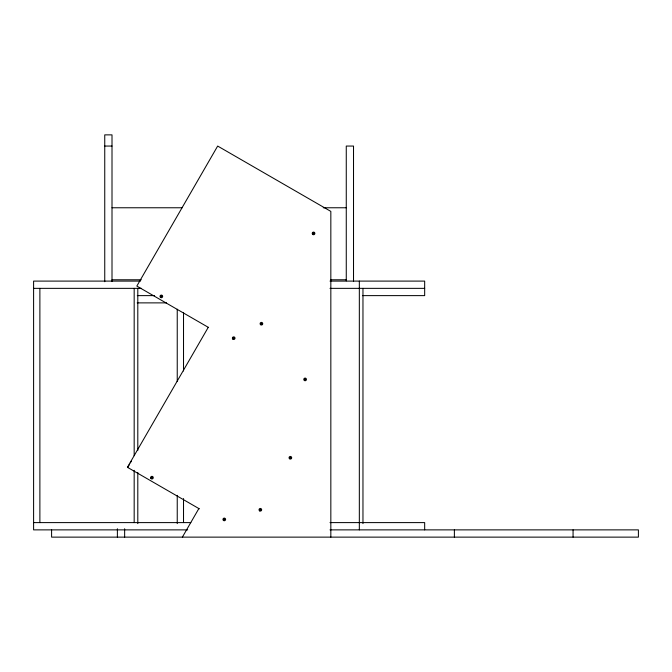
<?xml version="1.0" encoding="UTF-8"?>
<svg xmlns="http://www.w3.org/2000/svg" width="672" height="672" viewBox="0 0 672 672"><rect width="100%" height="100%" fill="white"/><g stroke="black" fill="none" stroke-linecap="round" stroke-linejoin="round"><path stroke-width="1.01" d="M208.27 327.306L127.436 467.309L199.374 508.847M127.714 467.477L129.268 464.78M130.309 462.983L131.342 461.194M182.372 537.13L198.862 508.553M104.748 146.059L112.006 146.059M112.006 207.766L182.078 207.766M323.257 207.766L346.265 207.766M112.006 279.779L141.288 279.779M330.574 279.779L346.265 279.779M140.431 281.098L33.6 281.098L33.6 529.872L187.664 529.872M330.002 281.098L424.67 281.098L424.67 295.621L362.443 295.621M33.6 288.355L141.481 288.355M330.002 288.355L424.67 288.355M137.29 295.621L154.61 295.621M137.164 302.879L166.522 302.879M33.6 522.606L190.823 522.606M330.002 522.606L424.67 522.606L424.67 529.872M330.002 529.872L638.4 529.872L638.4 537.13L51.593 537.13L51.593 529.872M208.538 327.466L136.836 286.062L217.669 146.059L330.834 211.394L330.834 537.13M573.065 529.872L573.065 537.13M454.381 529.872L454.381 537.13M362.964 288.355L362.964 523.597M359.335 281.098L359.335 529.872M353.522 281.568L353.522 146.059L346.265 146.059L346.265 280.837M183.523 312.413L183.523 370.978M183.523 498.557L183.523 522.606M177.24 309.212L177.24 381.436M177.24 495.356L177.24 523.597M137.802 288.355L137.802 450.45M137.802 472.416L137.802 523.597M134.173 288.355L134.173 455.683M134.173 470.324L134.173 522.606M124.648 528.763L124.648 537.13M117.382 528.763L117.382 537.13M112.006 281.568L112.006 134.87L104.748 134.87L104.748 281.711M39.883 288.355L39.883 522.606M160.709 296.234C161.507 298.729 162.649 294.47 160.709 296.234M151.309 477.481C152.107 479.984 153.25 475.717 151.309 477.481M233.058 338.008C233.856 340.502 234.998 336.244 233.058 338.008M223.658 519.254C224.456 521.749 225.599 517.49 223.658 519.254M260.795 323.543C261.593 326.038 262.735 321.779 260.795 323.543M259.711 509.594C260.518 512.089 261.652 507.83 259.711 509.594M312.917 233.251C313.723 235.746 314.866 231.487 312.917 233.251M289.733 457.59C290.539 460.085 291.682 455.826 289.733 457.59M304.492 379.243C305.29 381.746 306.432 377.479 304.492 379.243M289.439 458.69A1.319 1.319 0 0 0 291.64 458.102A1.319 1.319 0 0 0 290.027 456.481A1.319 1.319 0 0 0 289.439 458.69M259.686 510.905A1.319 1.319 0 0 0 261.66 509.762A1.319 1.319 0 0 0 259.686 508.62A1.319 1.319 0 0 0 259.686 510.905M223.625 520.565A1.319 1.319 0 0 0 225.607 519.422A1.319 1.319 0 0 0 223.625 518.28A1.319 1.319 0 0 0 223.625 520.565M151.007 478.59A1.319 1.319 0 0 0 153.216 477.994A1.319 1.319 0 0 0 151.603 476.381A1.319 1.319 0 0 0 151.007 478.59M160.684 297.545A1.319 1.319 0 0 0 162.658 296.402A1.319 1.319 0 0 0 160.684 295.26A1.319 1.319 0 0 0 160.684 297.545M233.033 339.318A1.319 1.319 0 0 0 235.007 338.176A1.319 1.319 0 0 0 233.033 337.033A1.319 1.319 0 0 0 233.033 339.318M260.492 324.643A1.319 1.319 0 0 0 262.693 324.047A1.319 1.319 0 0 0 261.08 322.434A1.319 1.319 0 0 0 260.492 324.643M304.458 380.562A1.319 1.319 0 0 0 306.44 379.42A1.319 1.319 0 0 0 304.458 378.269A1.319 1.319 0 0 0 304.458 380.562M312.614 234.352A1.319 1.319 0 0 0 314.824 233.755A1.319 1.319 0 0 0 313.211 232.142A1.319 1.319 0 0 0 312.614 234.352"/></g></svg>
